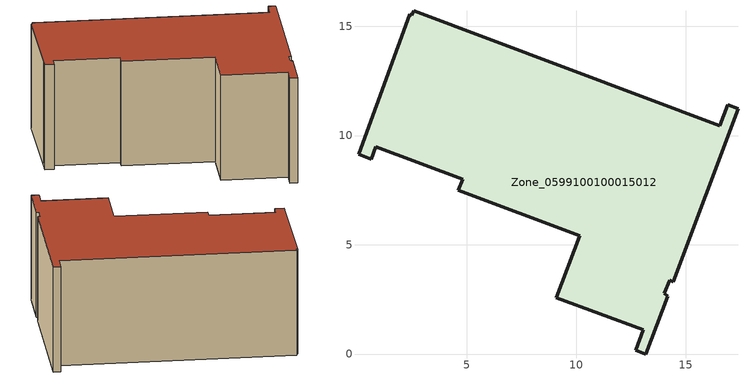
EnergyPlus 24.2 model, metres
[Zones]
Zone_0599100100015012
 floor ground (C_G): 16.58,10.46 16.93,11.4 17.4,11.23 14.43,3.31 14.27,3.39 14.04,2.77 14.18,2.65 13.19,0 12.72,0.18 13.06,1.1 9.09,2.59 10.15,5.42 4.61,7.5 4.8,8 0.83,9.49 0.61,8.91 0.04,9.13 0.33,9.9 2.38,15.55 2.48,15.51 2.55,15.7 z0
 wall outside (C_F): 14.18,2.65 14.04,2.77 14.27,3.39 14.43,3.31 17.4,11.23 16.93,11.4 16.58,10.46 2.55,15.7 2.48,15.51 2.38,15.55 0.33,9.9 0.04,9.13 0.61,8.91 0.83,9.49 4.8,8 4.61,7.5 10.15,5.42 9.09,2.59 13.06,1.1 12.72,0.18 13.19,0 14.18,2.65 z0:7.09
 roof outside (C_R): 16.58,10.46 2.55,15.7 2.48,15.51 2.38,15.55 0.33,9.9 0.04,9.13 0.61,8.91 0.83,9.49 4.8,8 4.61,7.5 10.15,5.42 9.09,2.59 13.06,1.1 12.72,0.18 13.19,0 14.18,2.65 14.04,2.77 14.27,3.39 14.43,3.31 17.4,11.23 16.93,11.4 z7.09
[BUILDING]
Pand.0599100100015012: North Axis=0; Terrain=City; Loads Convergence Tolerance Value=0.04; Temperature Convergence Tolerance Value=0.4; Solar Distribution=FullExterior; Maximum Number of Warmup Days=25; Minimum Number of Warmup Days=1
[Site:Location]
Rotterdam.The.Hague.AP_ZH_NLD Design_Conditions: Latitude=51.96; Longitude=4.45; Time Zone=1; Elevation=-4.5
[SITE:GROUNDTEMPERATURE:BUILDINGSURFACE]
18, 18, 18, 18, 18, 18, 18, 18, 18, 18, 18, 18
[MATERIAL] Thermal Absorptance=0.9; Solar Absorptance=0.7; Visible Absorptance=0.7
Name | Roughness | Thickness | Conductivity | Density | Specific Heat
G.D.2015-2018 | MediumSmooth | 0.15 | 0.0428571 | 540 | 1210
F.D.2015-2018 | Rough | 0.3 | 0.0666667 | 1920 | 840
R.D.2015-2018 | MediumRough | 0.2 | 0.0333333 | 1500 | 1000
[CONSTRUCTION]
C_G: G.D.2015-2018
C_F: F.D.2015-2018
C_R: R.D.2015-2018
[ZONE]
Zone_0599100100015012: Type=1; Multiplier=1; Ceiling Height=Autocalculate; Volume=Autocalculate; Floor Area=autocalculate; Part of Total Floor Area=Yes
[ZONEINFILTRATION:DESIGNFLOWRATE]
Infil_Zone_0599100100015012: Zone or ZoneList or Space or SpaceList=Zone_0599100100015012; Schedule=AlwaysOn; Design Flow Rate Calculation Method=Flow/Area; Flow Rate per Floor Area=0.0021; Constant Term Coefficient=1; Temperature Term Coefficient=0; Velocity Term Coefficient=0; Velocity Squared Term Coefficient=0
[HVACTEMPLATE:ZONE:IDEALLOADSAIRSYSTEM]
Zone_0599100100015012: Maximum Heating Supply Air Temperature=50; Minimum Cooling Supply Air Temperature=13; Maximum Heating Supply Air Humidity Ratio=0.0156; Minimum Cooling Supply Air Humidity Ratio=0.0077; Heating Limit=NoLimit; Cooling Limit=NoLimit; Dehumidification Control Type=ConstantSensibleHeatRatio; Cooling Sensible Heat Ratio=0.7; Dehumidification Setpoint=60; Humidification Control Type=None; Humidification Setpoint=30; Outdoor Air Method=None; Outdoor Air Flow Rate per Person=0.00944; Outdoor Air Flow Rate per Zone Floor Area=0; Outdoor Air Flow Rate per Zone=0; Demand Controlled Ventilation Type=None; Outdoor Air Economizer Type=NoEconomizer; Heat Recovery Type=None; Sensible Heat Recovery Effectiveness=0.7; Latent Heat Recovery Effectiveness=0.65
[ZONECONTROL:THERMOSTAT]
ThermostatControl_Zone_0599100100015012: Zone or ZoneList=Zone_0599100100015012; Control Type Schedule=DualSetpointControlType; Control 1=Thermostat_Zone_0599100100015012; Temperature Difference Between Cutout And Setpoint=0
[THERMOSTATSETPOINT:DUALSETPOINT]
Thermostat_Zone_0599100100015012: Heating Setpoint Temperature Schedule=HeatingSetpoint_Zone_0599100100015012; Cooling Setpoint Temperature Schedule=CoolingSetpoint_Zone_0599100100015012
[SCHEDULE:COMPACT]
HeatingSetpoint_Zone_0599100100015012: Through: 12/31, For: AllDays, Until: 24:00, 21
CoolingSetpoint_Zone_0599100100015012: Through: 12/31, For: AllDays, Until: 24:00, 24
DualSetpointControlType: Through: 12/31, For: AllDays, Until: 24:00, 4
AlwaysOn: Through: 12/31, For: AllDays, Until: 24:00, 1
